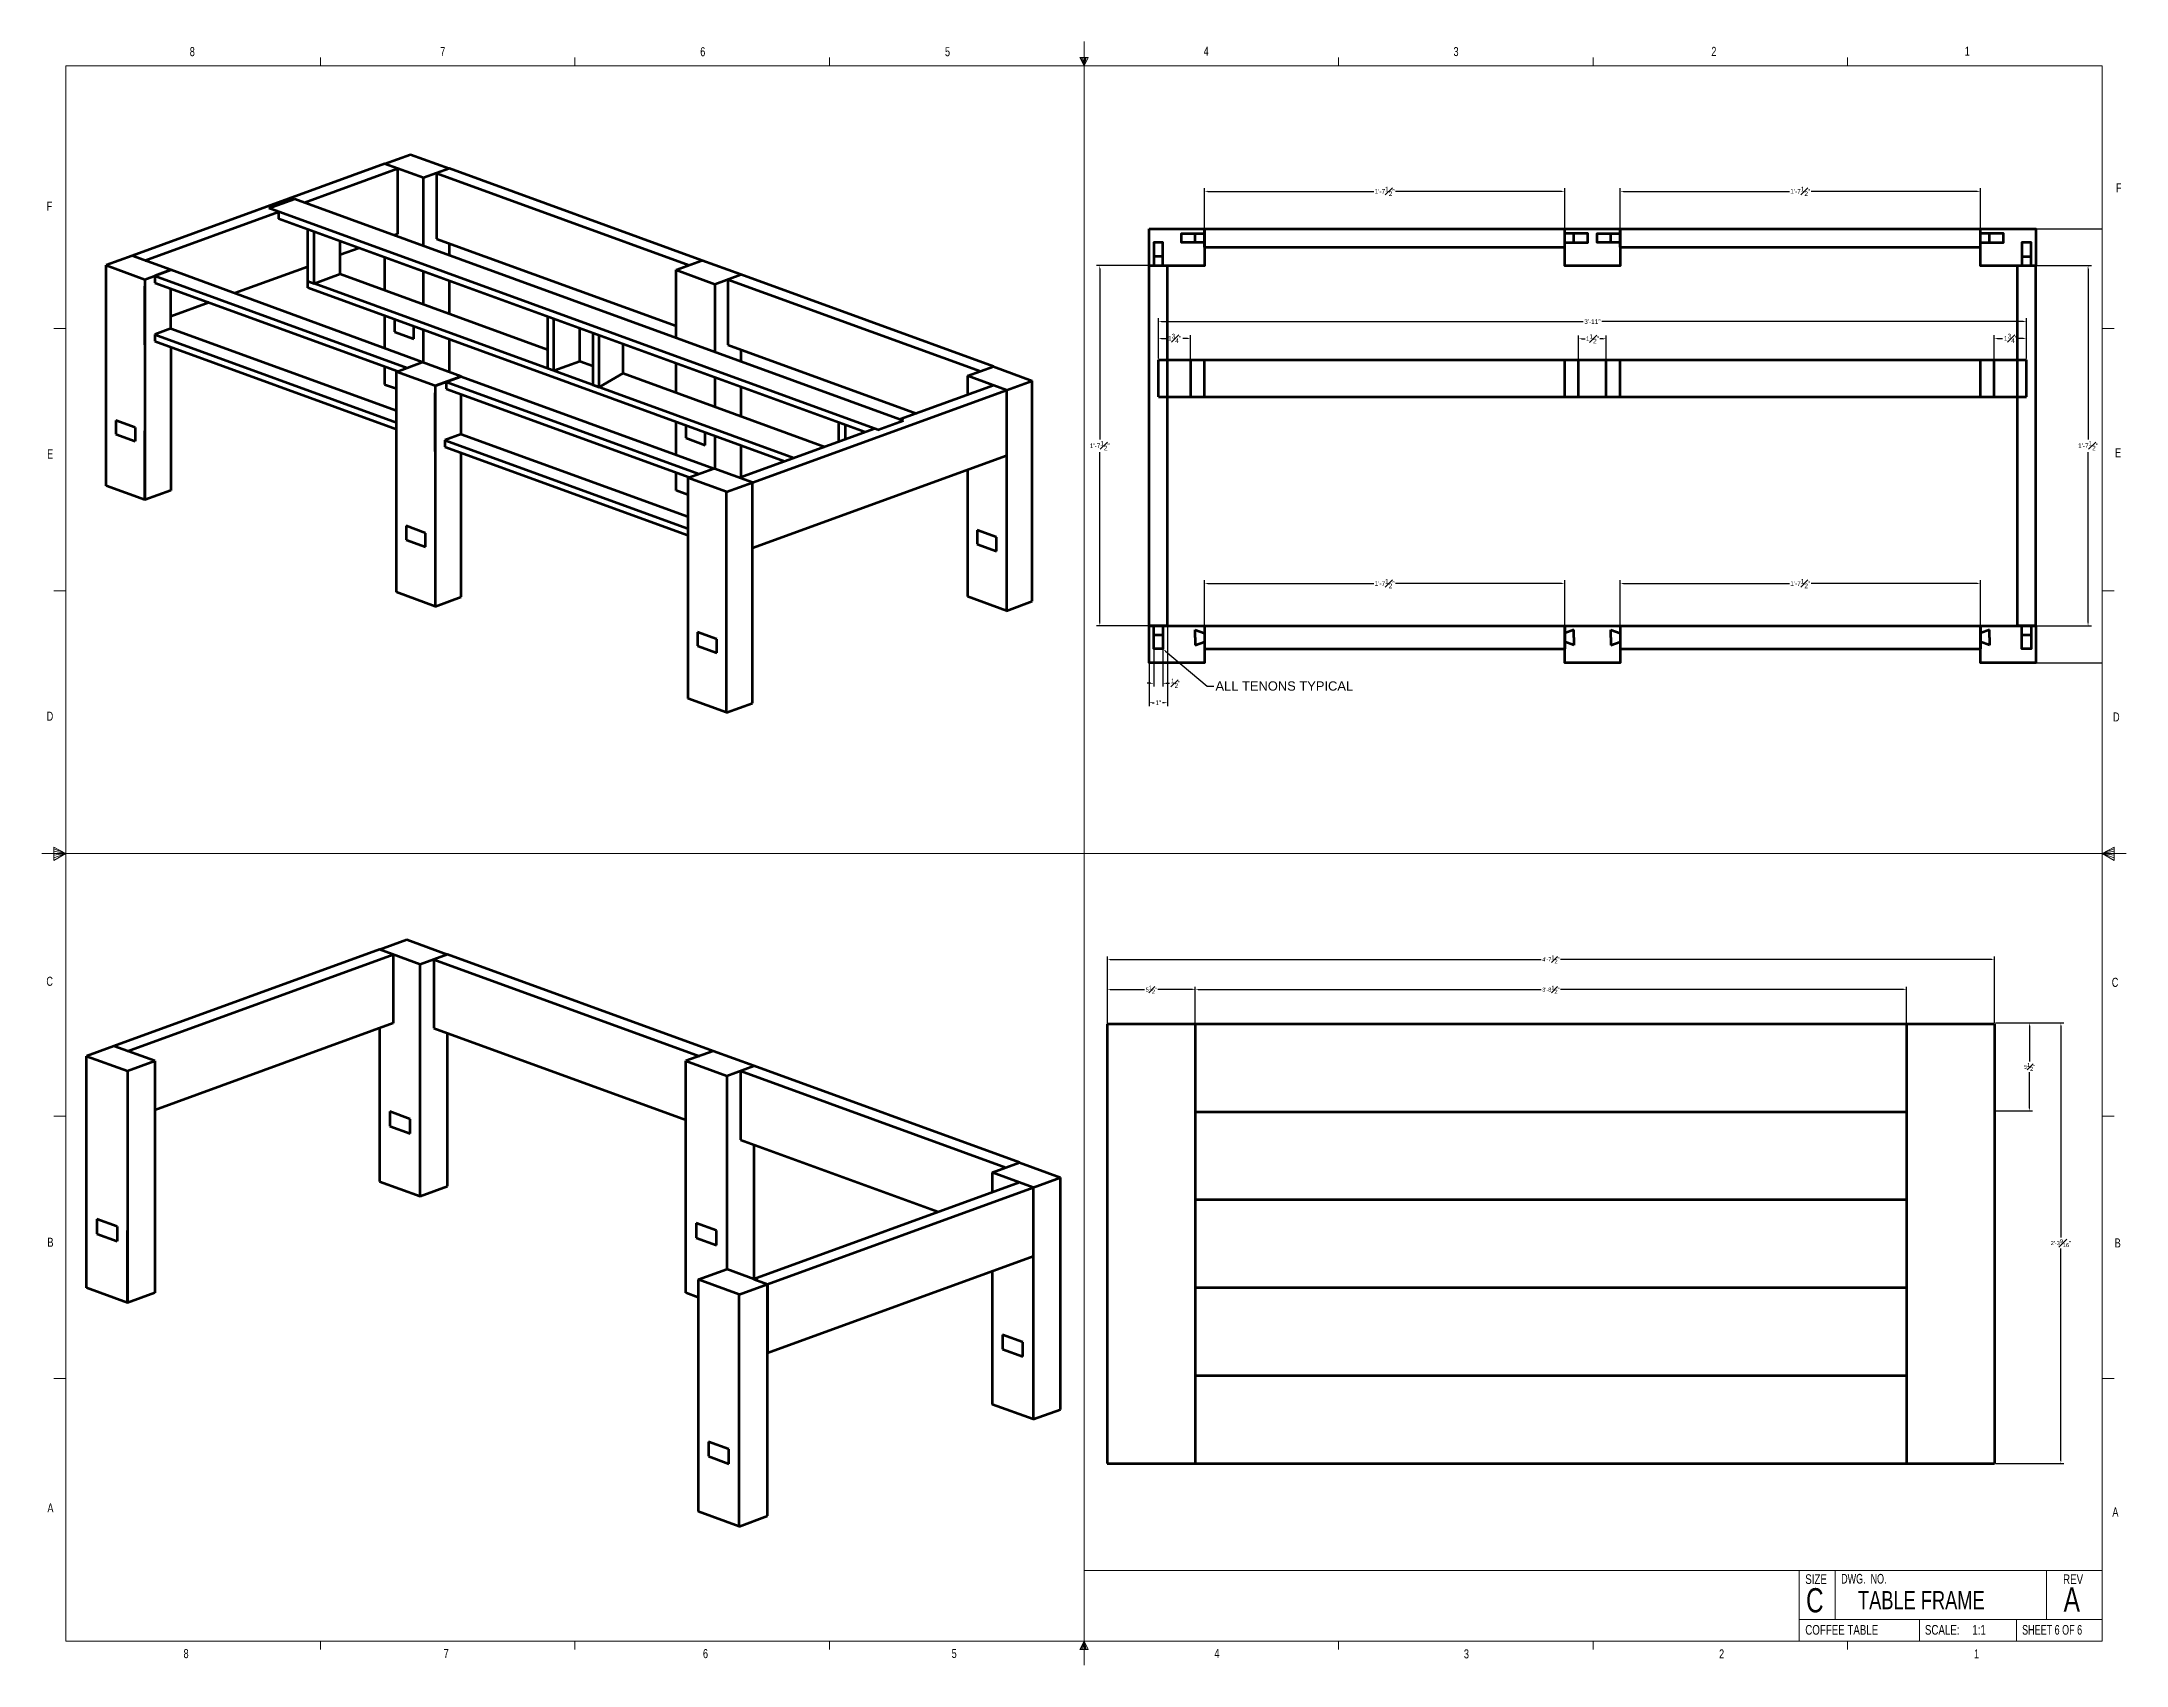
# Paper-space layout 'drawers2' of a CAD drawing. Header units: inches. Extents: x 0.3 to 21.8, y 0.1 to 16.8.
# The model-space entities are those that its viewports show. They can reach past a viewport. Long polylines and large blocks are cut down to what shows.
import ezdxf
from ezdxf import colors
from ezdxf.entities.mleader import LeaderData, LeaderLine
from ezdxf.math import Vec2, Vec3

# ---------------------------------------------------------------- set-up
doc = ezdxf.new("R2010")
doc.units = ezdxf.units.IN
doc.header["$MEASUREMENT"] = 0
doc.layers.get('0').update_dxf_attribs({"lineweight": 70, "true_color": 0xc2ced6})
doc.layers.add('Dim', color=5, linetype='Continuous')
doc.layers.add('FORMAT', color=7, linetype='Continuous')
doc.styles.add('SLDTEXTSTYLE0', font='TXT', dxfattribs={"width": 0.75})
doc.styles.add('SLDTEXTSTYLE1', font='TXT', dxfattribs={"width": 0.692308})
doc.styles.add('SLDTEXTSTYLE2', font='TXT', dxfattribs={"width": 0.694444})
doc.styles.get("Standard").update_dxf_attribs({"font": 'Arial.ttf'})
doc.dimstyles.new('AnnotativeNickStandard', dxfattribs={"dimscale": 6, "dimtxt": 0.25, "dimasz": 0.18, "dimexe": 0.18, "dimexo": 0.0625, "dimgap": 0.09, "dimtad": 0, "dimtih": 1, "dimtoh": 1, "dimdec": 4, "dimrnd": 0.03125, "dimzin": 0, "dimdsep": 46, "dimlunit": 4, "dimtxsty": 'Standard', "dimcen": 0.09, "dimaunit": 1, "dimadec": 0, "dimazin": 0, "dimtfac": 1, "dimtdec": 4, "dimtofl": 0, "dimtmove": 0, "dimatfit": 3, "dimfxl": 1, "dimfrac": 1, "dimtolj": 1, "dimtzin": 0, "dimarcsym": 0})

# ---------------------------------------------------------------- blocks, each defined once
blk = doc.blocks.new('*D63')
at = {"layer": 'Defpoints', "color": 0, "transparency": 16777216}
for p in [(514.15, 206.63), (458.65, 202.6), (514.15, 202.6)]:
    blk.add_point(p, dxfattribs=at)
at = {"layer": 'Dim', "color": 0, "lineweight": -2, "transparency": 16777216}
for p, q in [((458.65, 202.66), (458.65, 206.81)), ((458.83, 206.63), (485.79, 206.63)), ((513.97, 206.63), (487, 206.63)), ((514.15, 202.66), (514.15, 206.81))]:
    blk.add_line(p, q, dxfattribs=at)
at = {"layer": 'Dim', "color": 0, "transparency": 16777216}
for points in [[(458.83, 206.66), (458.83, 206.6), (458.65, 206.63)], [(513.97, 206.66), (513.97, 206.6), (514.15, 206.63)]]:
    blk.add_solid(points, dxfattribs=at)
at = {"layer": 'Dim', "color": 0, "transparency": 16777216, "insert": (486.4, 206.63), "char_height": 0.25, "attachment_point": 5}
blk.add_mtext('\\A1;4\'-7{\\H1.000000x;\\S1#2;}"', dxfattribs=at)
blk = doc.blocks.new('*D64')
at = {"layer": 'Defpoints', "color": 0, "transparency": 16777216}
for p in [(464.15, 204.74), (458.65, 202.66), (464.15, 202.6)]:
    blk.add_point(p, dxfattribs=at)
at = {"layer": 'Dim', "color": 0, "lineweight": -2, "transparency": 16777216}
for p, q in [((458.65, 202.73), (458.65, 204.92)), ((458.83, 204.74), (460.98, 204.74)), ((463.97, 204.74), (461.81, 204.74)), ((464.15, 202.66), (464.15, 204.92))]:
    blk.add_line(p, q, dxfattribs=at)
at = {"layer": 'Dim', "color": 0, "transparency": 16777216}
for points in [[(458.83, 204.77), (458.83, 204.71), (458.65, 204.74)], [(463.97, 204.77), (463.97, 204.71), (464.15, 204.74)]]:
    blk.add_solid(points, dxfattribs=at)
at = {"layer": 'Dim', "color": 0, "transparency": 16777216, "insert": (461.4, 204.74), "char_height": 0.25, "attachment_point": 5}
blk.add_mtext('\\A1;5{\\H1.000000x;\\S1#2;}"', dxfattribs=at)
blk = doc.blocks.new('*D65')
at = {"layer": 'Defpoints', "color": 0, "transparency": 16777216}
for p in [(508.65, 204.74), (464.15, 202.66), (508.65, 202.6)]:
    blk.add_point(p, dxfattribs=at)
at = {"layer": 'Dim', "color": 0, "lineweight": -2, "transparency": 16777216}
for p, q in [((464.15, 202.73), (464.15, 204.92)), ((464.33, 204.74), (485.8, 204.74)), ((508.47, 204.74), (487, 204.74)), ((508.65, 202.66), (508.65, 204.92))]:
    blk.add_line(p, q, dxfattribs=at)
at = {"layer": 'Dim', "color": 0, "transparency": 16777216}
for points in [[(464.33, 204.77), (464.33, 204.71), (464.15, 204.74)], [(508.47, 204.77), (508.47, 204.71), (508.65, 204.74)]]:
    blk.add_solid(points, dxfattribs=at)
at = {"layer": 'Dim', "color": 0, "transparency": 16777216, "insert": (486.4, 204.74), "char_height": 0.25, "attachment_point": 5}
blk.add_mtext('\\A1;3\'-8{\\H1.000000x;\\S1#2;}"', dxfattribs=at)
blk = doc.blocks.new('*D66')
at = {"layer": 'Defpoints', "color": 0, "transparency": 16777216}
for p in [(514.15, 202.66), (514.15, 175.1), (518.31, 175.1)]:
    blk.add_point(p, dxfattribs=at)
at = {"layer": 'Dim', "color": 0, "lineweight": -2, "transparency": 16777216}
for p, q in [((514.21, 202.66), (518.49, 202.66)), ((518.31, 202.48), (518.31, 189.23)), ((518.31, 175.28), (518.31, 188.54)), ((514.21, 175.1), (518.49, 175.1))]:
    blk.add_line(p, q, dxfattribs=at)
at = {"layer": 'Dim', "color": 0, "transparency": 16777216}
for points in [[(518.28, 202.48), (518.34, 202.48), (518.31, 202.66)], [(518.28, 175.28), (518.34, 175.28), (518.31, 175.1)]]:
    blk.add_solid(points, dxfattribs=at)
at = {"layer": 'Dim', "color": 0, "transparency": 16777216, "insert": (518.31, 188.88), "char_height": 0.25, "attachment_point": 5}
blk.add_mtext('\\A1;2\'-3{\\H1.000000x;\\S9#16;}"', dxfattribs=at)
blk = doc.blocks.new('*D67')
at = {"layer": 'Defpoints', "color": 0, "transparency": 16777216}
for p in [(514.15, 202.66), (514.15, 197.15), (516.35, 197.15)]:
    blk.add_point(p, dxfattribs=at)
at = {"layer": 'Dim', "color": 0, "lineweight": -2, "transparency": 16777216}
for p, q in [((514.21, 202.66), (516.53, 202.66)), ((516.35, 202.48), (516.35, 200.25)), ((516.35, 197.33), (516.35, 199.57)), ((514.21, 197.15), (516.53, 197.15))]:
    blk.add_line(p, q, dxfattribs=at)
at = {"layer": 'Dim', "color": 0, "transparency": 16777216}
for points in [[(516.32, 202.48), (516.38, 202.48), (516.35, 202.66)], [(516.32, 197.33), (516.38, 197.33), (516.35, 197.15)]]:
    blk.add_solid(points, dxfattribs=at)
at = {"layer": 'Dim', "color": 0, "transparency": 16777216, "insert": (516.35, 199.91), "char_height": 0.25, "attachment_point": 5}
blk.add_mtext('\\A1;5{\\H1.000000x;\\S1#2;}"', dxfattribs=at)
blk = doc.blocks.new('*D108')
at = {"layer": 'Defpoints', "color": 0, "transparency": 16777216}
for p in [(401.7, 249.89), (401.7, 230.39), (404.53, 230.39)]:
    blk.add_point(p, dxfattribs=at)
at = {"layer": 'Dim', "color": 0, "lineweight": -2, "transparency": 16777216}
for p, q in [((401.76, 249.89), (404.71, 249.89)), ((404.53, 249.71), (404.53, 240.48)), ((404.53, 230.57), (404.53, 239.8)), ((401.76, 230.39), (404.71, 230.39))]:
    blk.add_line(p, q, dxfattribs=at)
at = {"layer": 'Dim', "color": 0, "transparency": 16777216}
for points in [[(404.5, 249.71), (404.56, 249.71), (404.53, 249.89)], [(404.5, 230.57), (404.56, 230.57), (404.53, 230.39)]]:
    blk.add_solid(points, dxfattribs=at)
at = {"layer": 'Dim', "color": 0, "transparency": 16777216, "insert": (404.53, 240.14), "char_height": 0.25, "attachment_point": 5}
blk.add_mtext('\\A1;1\'-7{\\H1.000000x;\\S1#2;}"', dxfattribs=at)
blk = doc.blocks.new('*D109')
at = {"layer": 'Defpoints', "color": 0, "transparency": 16777216}
for p in [(398.7, 253.91), (379.2, 251.89), (398.7, 251.89)]:
    blk.add_point(p, dxfattribs=at)
at = {"layer": 'Dim', "color": 0, "lineweight": -2, "transparency": 16777216}
for p, q in [((379.2, 251.95), (379.2, 254.09)), ((398.7, 251.95), (398.7, 254.09)), ((379.38, 253.91), (388.36, 253.91)), ((398.52, 253.91), (389.54, 253.91))]:
    blk.add_line(p, q, dxfattribs=at)
at = {"layer": 'Dim', "color": 0, "transparency": 16777216}
for points in [[(379.38, 253.94), (379.38, 253.88), (379.2, 253.91)], [(398.52, 253.94), (398.52, 253.88), (398.7, 253.91)]]:
    blk.add_solid(points, dxfattribs=at)
at = {"layer": 'Dim', "color": 0, "transparency": 16777216, "insert": (388.95, 253.91), "char_height": 0.25, "attachment_point": 5}
blk.add_mtext('\\A1;1\'-7{\\H1.000000x;\\S1#2;}"', dxfattribs=at)
blk = doc.blocks.new('*D110')
at = {"layer": 'Defpoints', "color": 0, "transparency": 16777216}
for p in [(376.2, 253.91), (356.7, 251.89), (376.2, 251.89)]:
    blk.add_point(p, dxfattribs=at)
at = {"layer": 'Dim', "color": 0, "lineweight": -2, "transparency": 16777216}
for p, q in [((356.7, 251.95), (356.7, 254.09)), ((376.2, 251.95), (376.2, 254.09)), ((356.88, 253.91), (365.86, 253.91)), ((376.02, 253.91), (367.04, 253.91))]:
    blk.add_line(p, q, dxfattribs=at)
at = {"layer": 'Dim', "color": 0, "transparency": 16777216}
for points in [[(356.88, 253.94), (356.88, 253.88), (356.7, 253.91)], [(376.02, 253.94), (376.02, 253.88), (376.2, 253.91)]]:
    blk.add_solid(points, dxfattribs=at)
at = {"layer": 'Dim', "color": 0, "transparency": 16777216, "insert": (366.45, 253.91), "char_height": 0.25, "attachment_point": 5}
blk.add_mtext('\\A1;1\'-7{\\H1.000000x;\\S1#2;}"', dxfattribs=at)
blk = doc.blocks.new('*D111')
at = {"layer": 'Defpoints', "color": 0, "transparency": 16777216}
for p in [(353.7, 249.89), (351.03, 230.39), (353.7, 230.39)]:
    blk.add_point(p, dxfattribs=at)
at = {"layer": 'Dim', "color": 0, "lineweight": -2, "transparency": 16777216}
for p, q in [((353.64, 249.89), (350.85, 249.89)), ((351.03, 249.71), (351.03, 240.48)), ((351.03, 230.57), (351.03, 239.8)), ((353.64, 230.39), (350.85, 230.39))]:
    blk.add_line(p, q, dxfattribs=at)
at = {"layer": 'Dim', "color": 0, "transparency": 16777216}
for points in [[(351, 249.71), (351.06, 249.71), (351.03, 249.89)], [(351, 230.57), (351.06, 230.57), (351.03, 230.39)]]:
    blk.add_solid(points, dxfattribs=at)
at = {"layer": 'Dim', "color": 0, "transparency": 16777216, "insert": (351.03, 240.14), "char_height": 0.25, "attachment_point": 5}
blk.add_mtext('\\A1;1\'-7{\\H1.000000x;\\S1#2;}"', dxfattribs=at)
blk = doc.blocks.new('*D112')
at = {"layer": 'Defpoints', "color": 0, "transparency": 16777216}
for p in [(353.7, 230.39), (354.7, 230.39), (354.7, 226.23)]:
    blk.add_point(p, dxfattribs=at)
at = {"layer": 'Dim', "color": 0, "lineweight": -2, "transparency": 16777216}
for p, q in [((353.7, 230.33), (353.7, 226.05)), ((354.7, 230.33), (354.7, 226.05)), ((353.88, 226.23), (353.98, 226.23)), ((354.52, 226.23), (354.42, 226.23))]:
    blk.add_line(p, q, dxfattribs=at)
at = {"layer": 'Dim', "color": 0, "transparency": 16777216}
for points in [[(353.88, 226.26), (353.88, 226.2), (353.7, 226.23)], [(354.52, 226.26), (354.52, 226.2), (354.7, 226.23)]]:
    blk.add_solid(points, dxfattribs=at)
at = {"layer": 'Dim', "color": 0, "transparency": 16777216, "insert": (354.2, 226.23), "char_height": 0.25, "attachment_point": 5}
blk.add_mtext('\\A1;1"', dxfattribs=at)
blk = doc.blocks.new('*D113')
at = {"layer": 'Defpoints', "color": 0, "transparency": 16777216}
for p in [(353.95, 229.14), (354.45, 229.14), (354.45, 227.28)]:
    blk.add_point(p, dxfattribs=at)
at = {"layer": 'Dim', "color": 0, "lineweight": -2, "transparency": 16777216}
for p, q in [((353.95, 229.08), (353.95, 227.1)), ((354.45, 229.08), (354.45, 227.1)), ((353.77, 227.28), (353.59, 227.28)), ((354.63, 227.28), (354.81, 227.28))]:
    blk.add_line(p, q, dxfattribs=at)
at = {"layer": 'Dim', "color": 0, "transparency": 16777216}
for points in [[(353.77, 227.31), (353.77, 227.25), (353.95, 227.28)], [(354.63, 227.31), (354.63, 227.25), (354.45, 227.28)]]:
    blk.add_solid(points, dxfattribs=at)
at = {"layer": 'Dim', "color": 0, "transparency": 16777216, "insert": (355.14, 227.28), "char_height": 0.25, "attachment_point": 5}
blk.add_mtext('\\A1;{\\H1.000000x;\\S1#2;}"', dxfattribs=at)
blk = doc.blocks.new('*D114')
at = {"layer": 'Defpoints', "color": 0, "transparency": 16777216}
for p in [(401.2, 246.86), (354.2, 244.79), (401.2, 244.79)]:
    blk.add_point(p, dxfattribs=at)
at = {"layer": 'Dim', "color": 0, "lineweight": -2, "transparency": 16777216}
for p, q in [((354.2, 244.86), (354.2, 247.04)), ((354.38, 246.86), (377.2, 246.86)), ((401.02, 246.86), (378.21, 246.86)), ((401.2, 244.86), (401.2, 247.04))]:
    blk.add_line(p, q, dxfattribs=at)
at = {"layer": 'Dim', "color": 0, "transparency": 16777216}
for points in [[(354.38, 246.89), (354.38, 246.83), (354.2, 246.86)], [(401.02, 246.89), (401.02, 246.83), (401.2, 246.86)]]:
    blk.add_solid(points, dxfattribs=at)
at = {"layer": 'Dim', "color": 0, "transparency": 16777216, "insert": (377.7, 246.86), "char_height": 0.25, "attachment_point": 5}
blk.add_mtext('\\A1;3\'-11"', dxfattribs=at)
blk = doc.blocks.new('*D115')
at = {"layer": 'Defpoints', "color": 0, "transparency": 16777216}
for p in [(378.45, 245.93), (376.95, 244.79), (378.45, 244.79)]:
    blk.add_point(p, dxfattribs=at)
at = {"layer": 'Dim', "color": 0, "lineweight": -2, "transparency": 16777216}
for p, q in [((376.95, 244.86), (376.95, 246.11)), ((378.45, 244.86), (378.45, 246.11)), ((377.13, 245.93), (377.3, 245.93)), ((378.27, 245.93), (378.1, 245.93))]:
    blk.add_line(p, q, dxfattribs=at)
at = {"layer": 'Dim', "color": 0, "transparency": 16777216}
for points in [[(377.13, 245.96), (377.13, 245.9), (376.95, 245.93)], [(378.27, 245.96), (378.27, 245.9), (378.45, 245.93)]]:
    blk.add_solid(points, dxfattribs=at)
at = {"layer": 'Dim', "color": 0, "transparency": 16777216, "insert": (377.7, 245.93), "char_height": 0.25, "attachment_point": 5}
blk.add_mtext('\\A1;1{\\H1.000000x;\\S1#2;}"', dxfattribs=at)
blk = doc.blocks.new('*D116')
at = {"layer": 'Defpoints', "color": 0, "transparency": 16777216}
for p in [(401.2, 245.95), (399.45, 244.79), (401.2, 244.79)]:
    blk.add_point(p, dxfattribs=at)
at = {"layer": 'Dim', "color": 0, "lineweight": -2, "transparency": 16777216}
for p, q in [((399.45, 244.86), (399.45, 246.13)), ((401.2, 244.86), (401.2, 246.13)), ((399.63, 245.95), (399.89, 245.95)), ((401.02, 245.95), (400.77, 245.95))]:
    blk.add_line(p, q, dxfattribs=at)
at = {"layer": 'Dim', "color": 0, "transparency": 16777216}
for points in [[(399.63, 245.98), (399.63, 245.92), (399.45, 245.95)], [(401.02, 245.98), (401.02, 245.92), (401.2, 245.95)]]:
    blk.add_solid(points, dxfattribs=at)
at = {"layer": 'Dim', "color": 0, "transparency": 16777216, "insert": (400.33, 245.95), "char_height": 0.25, "attachment_point": 5}
blk.add_mtext('\\A1;1{\\H1.000000x;\\S3#4;}"', dxfattribs=at)
blk = doc.blocks.new('*D117')
at = {"layer": 'Defpoints', "color": 0, "transparency": 16777216}
for p in [(355.95, 245.95), (354.2, 244.79), (355.95, 244.79)]:
    blk.add_point(p, dxfattribs=at)
at = {"layer": 'Dim', "color": 0, "lineweight": -2, "transparency": 16777216}
for p, q in [((354.2, 244.86), (354.2, 246.13)), ((355.95, 244.86), (355.95, 246.13)), ((354.38, 245.95), (354.64, 245.95)), ((355.77, 245.95), (355.52, 245.95))]:
    blk.add_line(p, q, dxfattribs=at)
at = {"layer": 'Dim', "color": 0, "transparency": 16777216}
for points in [[(354.38, 245.98), (354.38, 245.92), (354.2, 245.95)], [(355.77, 245.98), (355.77, 245.92), (355.95, 245.95)]]:
    blk.add_solid(points, dxfattribs=at)
at = {"layer": 'Dim', "color": 0, "transparency": 16777216, "insert": (355.08, 245.95), "char_height": 0.25, "attachment_point": 5}
blk.add_mtext('\\A1;1{\\H1.000000x;\\S3#4;}"', dxfattribs=at)
blk = doc.blocks.new('*D118')
at = {"layer": 'Defpoints', "color": 0, "transparency": 16777216}
for p in [(376.2, 232.68), (356.7, 230.39), (376.2, 230.39)]:
    blk.add_point(p, dxfattribs=at)
at = {"layer": 'Dim', "color": 0, "lineweight": -2, "transparency": 16777216}
for p, q in [((356.7, 230.45), (356.7, 232.86)), ((356.88, 232.68), (365.86, 232.68)), ((376.02, 232.68), (367.04, 232.68)), ((376.2, 230.45), (376.2, 232.86))]:
    blk.add_line(p, q, dxfattribs=at)
at = {"layer": 'Dim', "color": 0, "transparency": 16777216}
for points in [[(356.88, 232.71), (356.88, 232.65), (356.7, 232.68)], [(376.02, 232.71), (376.02, 232.65), (376.2, 232.68)]]:
    blk.add_solid(points, dxfattribs=at)
at = {"layer": 'Dim', "color": 0, "transparency": 16777216, "insert": (366.45, 232.68), "char_height": 0.25, "attachment_point": 5}
blk.add_mtext('\\A1;1\'-7{\\H1.000000x;\\S1#2;}"', dxfattribs=at)
blk = doc.blocks.new('*D119')
at = {"layer": 'Defpoints', "color": 0, "transparency": 16777216}
for p in [(398.7, 232.68), (379.2, 230.39), (398.7, 230.39)]:
    blk.add_point(p, dxfattribs=at)
at = {"layer": 'Dim', "color": 0, "lineweight": -2, "transparency": 16777216}
for p, q in [((379.2, 230.45), (379.2, 232.86)), ((379.38, 232.68), (388.36, 232.68)), ((398.52, 232.68), (389.54, 232.68)), ((398.7, 230.45), (398.7, 232.86))]:
    blk.add_line(p, q, dxfattribs=at)
at = {"layer": 'Dim', "color": 0, "transparency": 16777216}
for points in [[(379.38, 232.71), (379.38, 232.65), (379.2, 232.68)], [(398.52, 232.71), (398.52, 232.65), (398.7, 232.68)]]:
    blk.add_solid(points, dxfattribs=at)
at = {"layer": 'Dim', "color": 0, "transparency": 16777216, "insert": (388.95, 232.68), "char_height": 0.25, "attachment_point": 5}
blk.add_mtext('\\A1;1\'-7{\\H1.000000x;\\S1#2;}"', dxfattribs=at)
blk = doc.blocks.new('*D126')
at = {"layer": 'Defpoints', "color": 0, "transparency": 16777216}
for p in [(401.7, 251.89), (401.7, 228.39), (406.74, 228.39)]:
    blk.add_point(p, dxfattribs=at)
at = {"layer": 'Dim', "color": 0, "lineweight": -2, "transparency": 16777216}
for p, q in [((401.76, 251.89), (406.92, 251.89)), ((406.74, 251.71), (406.74, 240.48)), ((406.74, 228.57), (406.74, 239.8)), ((401.76, 228.39), (406.92, 228.39))]:
    blk.add_line(p, q, dxfattribs=at)
at = {"layer": 'Dim', "color": 0, "transparency": 16777216}
for points in [[(406.71, 251.71), (406.77, 251.71), (406.74, 251.89)], [(406.71, 228.57), (406.77, 228.57), (406.74, 228.39)]]:
    blk.add_solid(points, dxfattribs=at)
at = {"layer": 'Dim', "color": 0, "transparency": 16777216, "insert": (406.74, 240.14), "char_height": 0.25, "attachment_point": 5}
blk.add_mtext('\\A1;1\'-11{\\H1.000000x;\\S1#2;}"', dxfattribs=at)

msp = doc.modelspace()

# ---------------------------------------------------------------- linework, layer by layer
for p, q in [((307.85136, 350.13508), (289.52735, 343.46569)), ((307.85136, 350.13508), (309.73074, 350.81912)), ((310.67043, 349.10902), (307.85136, 350.13508)), ((309.73074, 350.81912), (312.54982, 349.79306)), ((474.99716, 350.13508), (456.67315, 343.46569)), ((474.99716, 350.13508), (476.87655, 350.81912)), ((477.81624, 349.10902), (474.99716, 350.13508)), ((476.87655, 350.81912), (479.69562, 349.79306)), ((290.46704, 343.12367), (308.79105, 349.79306)), ((308.79105, 349.79306), (308.79105, 345.04306)), ((312.54982, 349.79306), (310.67043, 349.10902)), ((310.67043, 333.10902), (310.67043, 349.10902)), ((311.61013, 349.45104), (329.93413, 342.78165)), ((311.61013, 349.45104), (311.61013, 344.70104)), ((330.87383, 343.12367), (312.54982, 349.79306)), ((469.18688, 347.33627), (475.93685, 349.79306)), ((475.93685, 349.79306), (475.93685, 345.04306)), ((479.69562, 349.79306), (477.81624, 349.10902)), ((477.81624, 344.19544), (477.81624, 349.10902)), ((478.75593, 349.45104), (497.07994, 342.78165)), ((478.75593, 349.45104), (478.75593, 344.70104)), ((498.01963, 343.12367), (479.69562, 349.79306)), ((466.60272, 346.90875), (468.48211, 347.59279)), ((468.48211, 347.59279), (512.64766, 331.51784)), ((457.61285, 343.12367), (467.30749, 346.65223)), ((510.76828, 330.8338), (466.60272, 346.90875)), ((467.30749, 346.65223), (467.30749, 346.15223)), ((509.84648, 330.66931), (467.30749, 346.15223)), ((469.4218, 341.63269), (469.4218, 345.38269)), ((308.79105, 345.04306), (292.34643, 339.05771)), ((307.85136, 344.70104), (307.85136, 334.13508)), ((311.61013, 344.70104), (328.99444, 338.37367)), ((312.54982, 333.79306), (312.54982, 344.35902)), ((469.89165, 341.46168), (469.89165, 345.21168)), ((471.77103, 342.14572), (471.77103, 344.52764)), ((475.93685, 345.04306), (475.71214, 344.96127)), ((478.75593, 344.70104), (496.14024, 338.37367)), ((479.69562, 343.5114), (479.69562, 344.35902)), ((289.52735, 343.46569), (287.64797, 342.78165)), ((292.34643, 342.43963), (289.52735, 343.46569)), ((330.87383, 343.12367), (328.99444, 342.43963)), ((333.6929, 342.09761), (330.87383, 343.12367)), ((456.67315, 343.46569), (454.79377, 342.78165)), ((459.49223, 342.43963), (456.67315, 343.46569)), ((473.14588, 344.02723), (471.77103, 343.52683)), ((474.99716, 343.35342), (474.99716, 340.9715)), ((496.14024, 342.43963), (498.01963, 343.12367)), ((500.83871, 342.09761), (498.01963, 343.12367)), ((287.64797, 342.78165), (290.46704, 341.75559)), ((287.64797, 326.78165), (287.64797, 342.78165)), ((290.46704, 341.75559), (292.34643, 342.43963)), ((292.34643, 342.43963), (292.34643, 326.43963)), ((328.99444, 342.43963), (331.81352, 341.41357)), ((328.99444, 326.43963), (328.99444, 342.43963)), ((331.81352, 341.41357), (333.6929, 342.09761)), ((352.01691, 335.42822), (333.6929, 342.09761)), ((454.79377, 342.78165), (457.61285, 341.75559)), ((454.79377, 326.78165), (454.79377, 342.78165)), ((457.61285, 341.75559), (459.49223, 342.43963)), ((459.49223, 342.43963), (458.31762, 342.0121)), ((458.31762, 342.0121), (476.64162, 335.34271)), ((458.31762, 342.0121), (458.31762, 341.5121)), ((477.72601, 335.7374), (459.49223, 342.43963)), ((469.4218, 342.67178), (464.13811, 340.74867)), ((469.89165, 341.46168), (471.77103, 342.14572)), ((471.77103, 342.14572), (486.80611, 336.67339)), ((477.81624, 339.94544), (477.81624, 342.32736)), ((496.14024, 342.43963), (498.95932, 341.41357)), ((496.14024, 337.52605), (496.14024, 342.43963)), ((498.95932, 341.41357), (500.83871, 342.09761)), ((519.16271, 335.42822), (500.83871, 342.09761)), ((290.46704, 341.75559), (290.46704, 325.75559)), ((331.81352, 341.41357), (331.81352, 328.07478)), ((332.75321, 341.75559), (351.07722, 335.0862)), ((332.75321, 341.75559), (332.75321, 337.00559)), ((457.61285, 341.75559), (457.61285, 325.75559)), ((457.61285, 341.75559), (457.61285, 341.25559)), ((457.61285, 337.50559), (457.61285, 341.25559)), ((458.31762, 341.5121), (475.95475, 335.09271)), ((459.49223, 338.18963), (459.49223, 341.08458)), ((469.4218, 341.13269), (469.4218, 341.63269)), ((469.4218, 341.63269), (469.89165, 341.46168)), ((504.00809, 328.54431), (469.4218, 341.13269)), ((504.69496, 328.79431), (469.89165, 341.46168)), ((479.69562, 339.2614), (479.69562, 341.64332)), ((498.95932, 341.41357), (498.95932, 336.49999)), ((499.89902, 341.75559), (518.22302, 335.0862)), ((499.89902, 341.75559), (499.89902, 337.00559)), ((462.27662, 340.07114), (459.49223, 339.05771)), ((309.96566, 338.43122), (308.55613, 338.94425)), ((308.55613, 338.94425), (308.55613, 337.94425)), ((474.99716, 339.10342), (474.99716, 336.7963)), ((475.70193, 338.84691), (475.70193, 337.94425)), ((486.80611, 339.05531), (486.80611, 335.30531)), ((487.27596, 335.1343), (487.27596, 338.8843)), ((308.55613, 337.94425), (309.96566, 337.43122)), ((309.96566, 337.43122), (309.96566, 338.43122)), ((457.61285, 337.00559), (457.61285, 337.50559)), ((459.49223, 338.18963), (458.31762, 337.7621)), ((458.31762, 337.7621), (458.31762, 337.2621)), ((458.31762, 337.7621), (475.84662, 331.38207)), ((459.49223, 338.18963), (475.84662, 332.23712)), ((475.70193, 337.94425), (477.11147, 337.43122)), ((477.11147, 337.43122), (477.11147, 338.33388)), ((477.81624, 335.77024), (477.81624, 338.07736)), ((489.15535, 335.81834), (489.15535, 338.20026)), ((490.56488, 337.68723), (490.09504, 337.85824)), ((490.09504, 337.85824), (490.09504, 334.10824)), ((490.56488, 333.93723), (490.56488, 337.68723)), ((332.75321, 337.00559), (346.43134, 332.02716)), ((333.6929, 336.66357), (333.6929, 327.39074)), ((458.31762, 337.2621), (475.84662, 330.88207)), ((459.49223, 336.83458), (459.49223, 326.43963)), ((479.69562, 335.02051), (479.69562, 337.39332)), ((492.29694, 334.93723), (492.29694, 337.05682)), ((499.89902, 337.00559), (513.57715, 332.02716)), ((500.83871, 336.66357), (500.83871, 335.81595)), ((350.13752, 334.74418), (352.01691, 335.42822)), ((352.01691, 335.42822), (354.83599, 334.40216)), ((474.99716, 335.44125), (474.99716, 334.13508)), ((475.84662, 335.05336), (477.72601, 335.7374)), ((480.54509, 334.71134), (477.72601, 335.7374)), ((487.27596, 335.1343), (489.15535, 335.81834)), ((489.15535, 335.81834), (490.09504, 335.47632)), ((496.14024, 333.53838), (496.14024, 335.65797)), ((517.28333, 334.74418), (519.16271, 335.42822)), ((519.16271, 335.42822), (521.98179, 334.40216)), ((307.85136, 334.13508), (310.67043, 333.10902)), ((352.01691, 334.06014), (333.6929, 327.39074)), ((350.13752, 334.74418), (350.13752, 333.3761)), ((352.9566, 333.71812), (350.13752, 334.74418)), ((352.9566, 333.71812), (354.83599, 334.40216)), ((354.83599, 318.40216), (354.83599, 334.40216)), ((474.99716, 334.13508), (475.84662, 333.8259)), ((475.84662, 319.05336), (475.84662, 335.05336)), ((478.6657, 334.02729), (475.84662, 335.05336)), ((478.6657, 334.02729), (480.54509, 334.71134)), ((480.54509, 334.71134), (478.6657, 334.02729)), ((479.4607, 334.31665), (497.78471, 327.64726)), ((479.4607, 334.31665), (479.4607, 333.81665)), ((480.54509, 334.71134), (498.86909, 328.04194)), ((490.09504, 334.10824), (490.56488, 333.93723)), ((490.56488, 333.93723), (492.29694, 334.93723)), ((492.29694, 334.93723), (506.93473, 329.60951)), ((498.95932, 334.63191), (498.95932, 332.51232)), ((519.16271, 334.06014), (512.41274, 331.60335)), ((520.10241, 333.71812), (517.28333, 334.74418)), ((517.28333, 334.74418), (517.28333, 333.3761)), ((520.10241, 333.71812), (521.98179, 334.40216)), ((521.98179, 318.40216), (521.98179, 334.40216)), ((310.67043, 333.10902), (312.54982, 333.79306)), ((334.6326, 327.04872), (352.9566, 333.71812)), ((352.9566, 333.71812), (352.9566, 317.71812)), ((478.6657, 334.02729), (478.6657, 333.52729)), ((478.6657, 334.02729), (478.6657, 318.02729)), ((478.6657, 329.77729), (478.6657, 333.52729)), ((479.4607, 333.81665), (497.09784, 327.39726)), ((480.54509, 330.52702), (480.54509, 333.42197)), ((500.83871, 333.94787), (500.83871, 331.82828)), ((501.68817, 327.01588), (520.10241, 333.71812)), ((520.10241, 333.71812), (520.10241, 317.71812)), ((289.76227, 331.0121), (288.35273, 331.52513)), ((288.35273, 331.52513), (288.35273, 330.52513)), ((289.76227, 331.0121), (289.76227, 330.0121)), ((290.46704, 325.75559), (290.46704, 330.75559)), ((331.10875, 330.73577), (329.69921, 331.2488)), ((329.69921, 331.2488), (329.69921, 330.2488)), ((331.10875, 329.73577), (331.10875, 330.73577)), ((456.90808, 331.0121), (455.49854, 331.52513)), ((455.49854, 331.52513), (455.49854, 330.52513)), ((456.90808, 331.0121), (456.90808, 330.0121)), ((457.61285, 325.75559), (457.61285, 330.75559)), ((496.14024, 329.10084), (496.14024, 331.40797)), ((496.84501, 331.15145), (496.84501, 330.2488)), ((510.53335, 330.91931), (500.74848, 327.3579)), ((507.9492, 329.97875), (507.9492, 331.35986)), ((508.41904, 331.18885), (508.41904, 330.14976)), ((510.76828, 330.8338), (512.64766, 331.51784)), ((288.35273, 330.52513), (289.76227, 330.0121)), ((329.69921, 330.2488), (331.10875, 329.73577)), ((455.49854, 330.52513), (456.90808, 330.0121)), ((478.6657, 329.27729), (478.6657, 329.77729)), ((480.54509, 330.52702), (479.37047, 330.09949)), ((479.37047, 330.09949), (479.37047, 329.59949)), ((479.37047, 330.09949), (496.98971, 323.68661)), ((479.37047, 329.59949), (496.98971, 323.18661)), ((480.54509, 330.52702), (496.98971, 324.54167)), ((496.84501, 330.2488), (498.25455, 329.73577)), ((498.25455, 329.73577), (498.25455, 330.63842)), ((498.95932, 330.38191), (498.95932, 328.0091)), ((500.83871, 329.69787), (500.83871, 327.39074)), ((334.6326, 322.29872), (352.9566, 328.96812)), ((480.54509, 318.71134), (480.54509, 329.17197)), ((501.68817, 322.26588), (520.10241, 328.96812)), ((329.8439, 327.3579), (331.81352, 328.07478)), ((332.66298, 326.33184), (329.8439, 327.3579)), ((329.8439, 327.3579), (329.8439, 311.3579)), ((333.92783, 327.30524), (331.81352, 328.07478)), ((333.6929, 327.39074), (334.6326, 327.04872)), ((350.13752, 327.94206), (350.13752, 318.74418)), ((496.14024, 326.43963), (496.14024, 327.74579)), ((496.98971, 327.3579), (498.86909, 328.04194)), ((499.80879, 326.33184), (496.98971, 327.3579)), ((496.98971, 327.3579), (496.98971, 311.3579)), ((496.98971, 327.3579), (496.98971, 326.8579)), ((501.68817, 327.01588), (498.86909, 328.04194)), ((517.28333, 327.94206), (517.28333, 318.74418)), ((290.46704, 325.75559), (287.64797, 326.78165)), ((292.34643, 326.43963), (290.46704, 325.75559)), ((329.8439, 326.13045), (328.99444, 326.43963)), ((332.66298, 326.33184), (334.6326, 327.04872)), ((332.66298, 310.33184), (332.66298, 326.33184)), ((334.6326, 311.04872), (334.6326, 327.04872)), ((334.6326, 327.04872), (334.6326, 322.29872)), ((457.61285, 325.75559), (454.79377, 326.78165)), ((459.49223, 326.43963), (457.61285, 325.75559)), ((496.98971, 326.13045), (496.14024, 326.43963)), ((496.98971, 326.8579), (496.98971, 323.1079)), ((499.80879, 326.33184), (501.68817, 327.01588)), ((499.80879, 310.33184), (499.80879, 326.33184)), ((501.68817, 311.01588), (501.68817, 327.01588)), ((352.25183, 323.04031), (350.84229, 323.55334)), ((350.84229, 323.55334), (350.84229, 322.55334)), ((352.25183, 322.04031), (352.25183, 323.04031)), ((477.96093, 323.34949), (476.55139, 323.86252)), ((476.55139, 323.86252), (476.55139, 322.86252)), ((476.55139, 322.86252), (477.96093, 322.34949)), ((477.96093, 322.34949), (477.96093, 323.34949)), ((496.98971, 323.1079), (496.98971, 322.6079)), ((519.39764, 323.04031), (517.9881, 323.55334)), ((517.9881, 323.55334), (517.9881, 322.55334)), ((519.39764, 322.04031), (519.39764, 323.04031)), ((350.84229, 322.55334), (352.25183, 322.04031)), ((517.9881, 322.55334), (519.39764, 322.04031)), ((352.9566, 317.71812), (350.13752, 318.74418)), ((352.9566, 317.71812), (354.83599, 318.40216)), ((478.6657, 318.02729), (475.84662, 319.05336)), ((478.6657, 318.02729), (480.54509, 318.71134)), ((520.10241, 317.71812), (517.28333, 318.74418)), ((520.10241, 317.71812), (521.98179, 318.40216)), ((331.95821, 315.65404), (330.54867, 316.16707)), ((330.54867, 316.16707), (330.54867, 315.16707)), ((499.10402, 315.65404), (497.69448, 316.16707)), ((497.69448, 316.16707), (497.69448, 315.16707)), ((330.54867, 315.16707), (331.95821, 314.65404)), ((331.95821, 314.65404), (331.95821, 315.65404)), ((497.69448, 315.16707), (499.10402, 314.65404)), ((499.10402, 314.65404), (499.10402, 315.65404)), ((332.66298, 310.33184), (329.8439, 311.3579)), ((332.66298, 310.33184), (334.6326, 311.04872)), ((499.80879, 310.33184), (496.98971, 311.3579)), ((499.80879, 310.33184), (501.68817, 311.01588)), ((356.70166, 250.88835), (356.70166, 251.88835)), ((356.70166, 251.88835), (376.20166, 251.88835)), ((376.20166, 250.88835), (376.20166, 251.88835)), ((379.20166, 250.88835), (379.20166, 251.88835)), ((379.20166, 251.88835), (398.70166, 251.88835)), ((398.70166, 250.88835), (398.70166, 251.88835)), ((356.20166, 251.13835), (356.20166, 251.63835)), ((356.70166, 250.88835), (376.20166, 250.88835)), ((376.70166, 251.13835), (376.70166, 251.63835)), ((378.70166, 251.13835), (378.70166, 251.63835)), ((379.20166, 250.88835), (398.70166, 250.88835)), ((399.20166, 251.13835), (399.20166, 251.63835)), ((354.70166, 249.88835), (353.70166, 249.88835)), ((353.70166, 230.38835), (353.70166, 249.88835)), ((354.45166, 250.38835), (353.95166, 250.38835)), ((354.70166, 230.38835), (354.70166, 249.88835)), ((401.70166, 249.88835), (400.70166, 249.88835)), ((400.70166, 230.38835), (400.70166, 249.88835)), ((400.95166, 250.38835), (401.45166, 250.38835)), ((401.70166, 230.38835), (401.70166, 249.88835)), ((354.20166, 244.7936), (401.20166, 244.7936)), ((354.20166, 242.7936), (354.20166, 244.7936)), ((355.95166, 242.7936), (355.95166, 244.7936)), ((356.70166, 242.7936), (356.70166, 244.7936)), ((376.20166, 242.7936), (376.20166, 244.7936)), ((376.95166, 242.7936), (376.95166, 244.7936)), ((378.45166, 242.7936), (378.45166, 244.7936)), ((379.20166, 242.7936), (379.20166, 244.7936)), ((398.70166, 242.7936), (398.70166, 244.7936)), ((399.45166, 242.7936), (399.45166, 244.7936)), ((401.20166, 242.7936), (401.20166, 244.7936)), ((354.20166, 242.7936), (401.20166, 242.7936)), ((354.70166, 230.38835), (353.70166, 230.38835)), ((356.70166, 230.38835), (376.20166, 230.38835)), ((356.70166, 230.38835), (356.70166, 229.13835)), ((376.20166, 230.38835), (376.20166, 229.13835)), ((379.20166, 230.38835), (398.70166, 230.38835)), ((379.20166, 230.38835), (379.20166, 229.13835)), ((398.70166, 230.38835), (398.70166, 229.13835)), ((401.70166, 230.38835), (400.70166, 230.38835)), ((354.45166, 229.88835), (353.95166, 229.88835)), ((356.20166, 229.76335), (356.20166, 230.17275)), ((356.20166, 230.17275), (356.70166, 229.99077)), ((356.20166, 229.76335), (356.20166, 229.34968)), ((356.20166, 229.34968), (356.70166, 229.53167)), ((356.70166, 229.13835), (376.20166, 229.13835)), ((376.70166, 230.17275), (376.20166, 229.99077)), ((376.70166, 229.34968), (376.20166, 229.53167)), ((376.70166, 229.76335), (376.70166, 230.17275)), ((376.70166, 229.76335), (376.70166, 229.34968)), ((378.70166, 229.76335), (378.70166, 230.17275)), ((378.70166, 230.17275), (379.20166, 229.99077)), ((378.70166, 229.76335), (378.70166, 229.34968)), ((378.70166, 229.34968), (379.20166, 229.53167)), ((379.20166, 229.13835), (398.70166, 229.13835)), ((399.20166, 230.17275), (398.70166, 229.99077)), ((399.20166, 229.34968), (398.70166, 229.53167)), ((399.20166, 229.76335), (399.20166, 230.17275)), ((399.20166, 229.76335), (399.20166, 229.34968)), ((401.45166, 229.88835), (400.95166, 229.88835)), ((458.64733, 202.60059), (458.64733, 175.10059)), ((458.64733, 202.60059), (514.14733, 202.60059)), ((464.14733, 202.60059), (464.14733, 175.10059)), ((508.64733, 202.60059), (508.64733, 175.10059)), ((514.14733, 202.60059), (514.14733, 175.10059)), ((464.14733, 197.10059), (508.64733, 197.10059)), ((464.14733, 191.60059), (508.64733, 191.60059)), ((464.14733, 186.10059), (508.64733, 186.10059)), ((464.14733, 180.60059), (508.64733, 180.60059)), ((458.64733, 175.10059), (514.14733, 175.10059))]:
    msp.add_line(p, q)
for points in [[(353.70166, 251.88835), (356.70166, 251.88835), (356.70166, 249.88835), (353.70166, 249.88835)], [(376.20166, 251.88835), (379.20166, 251.88835), (379.20166, 249.88835), (376.20166, 249.88835)], [(398.70166, 251.88835), (401.70166, 251.88835), (401.70166, 249.88835), (398.70166, 249.88835)], [(353.70166, 230.38835), (356.70166, 230.38835), (356.70166, 228.38835), (353.70166, 228.38835)], [(376.20166, 230.38835), (379.20166, 230.38835), (379.20166, 228.38835), (376.20166, 228.38835)], [(398.70166, 230.38835), (401.70166, 230.38835), (401.70166, 228.38835), (398.70166, 228.38835)]]:
    msp.add_lwpolyline(points, close=True)
for points in [[(354.45166, 249.88835), (354.45166, 251.13835), (353.95166, 251.13835), (353.95166, 249.88835)], [(356.70166, 251.13835), (355.45166, 251.13835), (355.45166, 251.63835), (356.70166, 251.63835)], [(376.20166, 251.13835), (377.45166, 251.13835), (377.45166, 251.63835), (376.20166, 251.63835)], [(379.20166, 251.13835), (377.95166, 251.13835), (377.95166, 251.63835), (379.20166, 251.63835)], [(398.70166, 251.13835), (399.95166, 251.13835), (399.95166, 251.63835), (398.70166, 251.63835)], [(401.45166, 249.88835), (401.45166, 251.13835), (400.95166, 251.13835), (400.95166, 249.88835)], [(354.45166, 230.38835), (354.45166, 229.13835), (353.95166, 229.13835), (353.95166, 230.38835)], [(401.45166, 230.38835), (401.45166, 229.13835), (400.95166, 229.13835), (400.95166, 230.38835)]]:
    msp.add_lwpolyline(points)

# ---------------------------------------------------------------- dimensions: what is measured, and where the dimension line sits
at = {"layer": 'Dim'}
for base, p1, p2, picture, middle in [((376.20166, 253.90539), (356.70166, 251.88835), (376.20166, 251.88835), '*D110', (366.45166, 253.90539)), ((398.70166, 253.90539), (379.20166, 251.88835), (398.70166, 251.88835), '*D109', (388.95166, 253.90539)), ((401.20166, 246.85758), (354.20166, 244.7936), (401.20166, 244.7936), '*D114', (377.70166, 246.85758)), ((355.95166, 245.94684), (354.20166, 244.7936), (355.95166, 244.7936), '*D117', (355.07666, 245.94684)), ((378.45166, 245.93129), (376.95166, 244.7936), (378.45166, 244.7936), '*D115', (377.70166, 245.93129)), ((401.20166, 245.94684), (399.45166, 244.7936), (401.20166, 244.7936), '*D116', (400.32666, 245.94684)), ((376.20166, 232.68353), (356.70166, 230.38835), (376.20166, 230.38835), '*D118', (366.45166, 232.68353)), ((398.70166, 232.68353), (379.20166, 230.38835), (398.70166, 230.38835), '*D119', (388.95166, 232.68353)), ((354.70166, 226.23039), (353.70166, 230.38835), (354.70166, 230.38835), '*D112', (354.20166, 226.23039)), ((354.45166, 227.27908), (353.95166, 229.13835), (354.45166, 229.13835), '*D113', (355.13603, 227.27908)), ((514.14733, 206.62766), (458.64733, 202.60059), (514.14733, 202.60059), '*D63', (486.39733, 206.62766)), ((464.14733, 204.73538), (458.64733, 202.66309), (464.14733, 202.60059), '*D64', (461.39733, 204.73538)), ((508.64733, 204.73538), (464.14733, 202.66309), (508.64733, 202.60059), '*D65', (486.39733, 204.73538))]:
    dim = msp.add_linear_dim(base=base, p1=p1, p2=p2, dimstyle='AnnotativeNickStandard', dxfattribs=at)
    dim.commit()
    dim.dimension.update_dxf_attribs({"geometry": picture, "text_midpoint": middle})
for base, p1, p2, picture, middle in [((406.73772, 228.38835), (401.70166, 251.88835), (401.70166, 228.38835), '*D126', (406.73772, 240.13835)), ((351.02596, 230.38835), (353.70166, 249.88835), (353.70166, 230.38835), '*D111', (351.02596, 240.13835)), ((404.52969, 230.38835), (401.70166, 249.88835), (401.70166, 230.38835), '*D108', (404.52969, 240.13835)), ((518.3096, 175.10059), (514.14733, 202.66309), (514.14733, 175.10059), '*D66', (518.3096, 188.88184)), ((516.34972, 197.15062), (514.14733, 202.66309), (514.14733, 197.15062), '*D67', (516.34972, 199.90686))]:
    dim = msp.add_linear_dim(base=base, p1=p1, p2=p2, angle=90, dimstyle='AnnotativeNickStandard', dxfattribs=at)
    dim.commit()
    dim.dimension.update_dxf_attribs({"geometry": picture, "text_midpoint": middle})

# ---------------------------------------------------------------- leaders
ml = msp.add_multileader_mtext('Standard', dxfattribs=at)
ml.set_content('ALL TENONS TYPICAL', color=256)
ml.set_leader_properties()
ml.build(insert=Vec2(0, 0))
ml.multileader.update_dxf_attribs({"dogleg_length": 0.36, "arrow_head_size": 0.18})
ctx = ml.context
ctx.base_point, ctx.char_height, ctx.arrow_head_size, ctx.landing_gap_size, ctx.plane_origin = Vec3(357.20297, 227.1318), 0.5, 0.18, 0.09, Vec3(354.45166, 229.13835)
notes = []
notes.append((ctx, [(0, (1, 1, 0), (356.84297, 227.1318), (1, 0), 0.36, [(0, [(354.45166, 229.13835)], 0, [])])]))
ctx.mtext.insert, ctx.mtext.flow_direction = Vec3(357.29297, 227.38521), 5
for ctx, leaders in notes:
    for number, flags, end, landing, length, lines in leaders:
        leader = LeaderData()
        leader.index, (leader.has_last_leader_line, leader.has_dogleg_vector, leader.attachment_direction) = number, flags
        leader.last_leader_point, leader.dogleg_vector, leader.dogleg_length = Vec3(end), Vec3(landing), length
        for number, points, colour, breaks in lines:
            line = LeaderLine()
            line.index, line.vertices, line.color, line.breaks = number, Vec3.list(points), colors.encode_raw_color(colour), breaks
            leader.lines.append(line)
        ctx.leaders.append(leader)

psp = doc.layouts.new('drawers2')

# ---------------------------------------------------------------- linework, layer by layer
at = {"color": 7, "linetype": 'Continuous', "lineweight": 0}
for p, q in [((11.058, 16.566), (11.058, 16.814)), ((0.558, 16.566), (21.558, 16.566)), ((0.558, 16.566), (0.558, 0.316)), ((3.183, 16.566), (3.183, 16.651)), ((5.808, 16.566), (5.808, 16.651)), ((8.433, 16.566), (8.433, 16.651)), ((11.016, 16.651), (11.102, 16.651)), ((11.058, 16.566), (11.016, 16.651)), ((11.058, 16.566), (11.024, 16.651)), ((11.058, 16.566), (11.044, 16.651)), ((11.058, 16.566), (11.071, 16.651)), ((11.058, 16.566), (11.081, 16.651)), ((11.058, 16.566), (11.102, 16.651)), ((13.683, 16.566), (13.683, 16.651)), ((16.308, 16.566), (16.308, 16.651)), ((18.933, 16.566), (18.933, 16.651)), ((21.558, 0.316), (21.558, 16.566)), ((0.558, 13.857), (0.433, 13.857)), ((21.558, 13.857), (21.683, 13.857)), ((0.558, 11.149), (0.433, 11.149)), ((21.558, 11.149), (21.683, 11.149)), ((0.558, 8.441), (0.308, 8.441)), ((0.434, 8.506), (0.434, 8.368)), ((0.558, 8.441), (0.434, 8.506)), ((0.434, 8.488), (0.558, 8.441)), ((0.434, 8.464), (0.558, 8.441)), ((0.434, 8.368), (0.558, 8.441)), ((0.434, 8.395), (0.558, 8.441)), ((0.434, 8.422), (0.558, 8.441)), ((21.558, 8.441), (21.682, 8.506)), ((21.682, 8.488), (21.558, 8.441)), ((21.682, 8.464), (21.558, 8.441)), ((21.682, 8.422), (21.558, 8.441)), ((21.682, 8.395), (21.558, 8.441)), ((21.682, 8.368), (21.558, 8.441)), ((21.558, 8.441), (21.808, 8.441)), ((21.682, 8.506), (21.682, 8.368)), ((0.558, 5.733), (0.433, 5.733)), ((21.558, 5.733), (21.683, 5.733)), ((0.558, 3.025), (0.433, 3.025)), ((21.558, 3.025), (21.683, 3.025)), ((18.433, 1.047), (18.433, 0.316)), ((18.433, 1.047), (21.558, 1.047)), ((18.806, 1.047), (18.806, 0.54)), ((20.986, 1.047), (20.986, 0.54)), ((18.433, 0.54), (21.558, 0.54)), ((19.676, 0.54), (19.676, 0.316)), ((20.677, 0.54), (20.677, 0.316)), ((21.558, 0.316), (0.558, 0.316)), ((3.183, 0.316), (3.183, 0.231)), ((5.808, 0.316), (5.808, 0.231)), ((8.433, 0.316), (8.433, 0.231)), ((11.058, 0.316), (11.016, 0.23)), ((11.016, 0.23), (11.102, 0.23)), ((11.058, 0.316), (11.024, 0.23)), ((11.058, 0.316), (11.044, 0.23)), ((11.058, 0.316), (11.058, 0.068)), ((11.058, 0.316), (11.102, 0.23)), ((11.058, 0.316), (11.081, 0.23)), ((11.058, 0.316), (11.071, 0.23)), ((13.683, 0.316), (13.683, 0.231)), ((16.308, 0.316), (16.308, 0.231)), ((18.933, 0.316), (18.933, 0.231))]:
    psp.add_line(p, q, dxfattribs=at)

# ---------------------------------------------------------------- texts
at = {"color": 7, "linetype": 'Continuous', "lineweight": 0, "attachment_point": 1}
for s, insert, char_height, style in [('8', (1.835, 16.758), 0.0937, 'SLDTEXTSTYLE0'), ('7', (4.418, 16.758), 0.0937, 'SLDTEXTSTYLE0'), ('6', (7.1, 16.757), 0.0937, 'SLDTEXTSTYLE0'), ('5', (9.624, 16.757), 0.0937, 'SLDTEXTSTYLE0'), ('4', (12.292, 16.762), 0.0937, 'SLDTEXTSTYLE0'), ('3', (14.869, 16.759), 0.0937, 'SLDTEXTSTYLE0'), ('2', (17.528, 16.76), 0.0937, 'SLDTEXTSTYLE0'), ('1', (20.142, 16.762), 0.0937, 'SLDTEXTSTYLE0'), ('F', (21.701, 15.352), 0.0937, 'SLDTEXTSTYLE0'), ('F', (0.359, 15.163), 0.0937, 'SLDTEXTSTYLE0'), ('E', (0.364, 12.608), 0.0937, 'SLDTEXTSTYLE0'), ('E', (21.692, 12.621), 0.0937, 'SLDTEXTSTYLE0'), ('D', (0.359, 9.904), 0.0937, 'SLDTEXTSTYLE0'), ('D', (21.671, 9.896), 0.0937, 'SLDTEXTSTYLE0'), ('C', (0.356, 7.17), 0.0937, 'SLDTEXTSTYLE0'), ('C', (21.658, 7.159), 0.0937, 'SLDTEXTSTYLE0'), ('B', (0.367, 4.478), 0.0937, 'SLDTEXTSTYLE0'), ('B', (21.688, 4.471), 0.0937, 'SLDTEXTSTYLE0'), ('A', (0.367, 1.738), 0.0937, 'SLDTEXTSTYLE0'), ('A', (21.664, 1.696), 0.0937, 'SLDTEXTSTYLE0'), ('SIZE', (18.497, 1.007), 0.1, 'SLDTEXTSTYLE0'), ('C', (18.505, 0.864), 0.25, 'SLDTEXTSTYLE0'), ('DWG.  NO.', (18.867, 1.011), 0.1, 'SLDTEXTSTYLE1'), ('REV', (21.156, 1.006), 0.1, 'SLDTEXTSTYLE0'), ('COFFEE TABLE', (18.497, 0.484), 0.1, 'SLDTEXTSTYLE0'), ('SCALE:', (19.731, 0.484), 0.1, 'SLDTEXTSTYLE0'), ('1:1', (20.22, 0.484), 0.1, 'SLDTEXTSTYLE0'), ('SHEET 6 OF 6', (20.733, 0.484), 0.1, 'SLDTEXTSTYLE2'), ('8', (1.771, 0.236), 0.0937, 'SLDTEXTSTYLE0'), ('7', (4.454, 0.237), 0.0937, 'SLDTEXTSTYLE0'), ('6', (7.128, 0.236), 0.0937, 'SLDTEXTSTYLE0'), ('5', (9.693, 0.237), 0.0937, 'SLDTEXTSTYLE0'), ('4', (12.403, 0.237), 0.0937, 'SLDTEXTSTYLE0'), ('3', (14.976, 0.233), 0.0937, 'SLDTEXTSTYLE0'), ('2', (17.608, 0.233), 0.0937, 'SLDTEXTSTYLE0'), ('1', (20.237, 0.233), 0.0937, 'SLDTEXTSTYLE0')]:
    psp.add_mtext(s, dxfattribs=dict(at, insert=insert, char_height=char_height, style=style))
at = {"layer": 'FORMAT', "attachment_point": 1, "style": 'SLDTEXTSTYLE0'}
for s, insert, char_height in [('A', (21.162, 0.873), 0.25), ('TABLE FRAME', (19.041, 0.834), 0.1875)]:
    psp.add_mtext(s, dxfattribs=dict(at, insert=insert, char_height=char_height))

# ---------------------------------------------------------------- viewports
at = {"layer": 'Dim', "view_target_point": (496.66594, 63.19796)}
psp.add_viewport(center=(5.808, 12.503), size=(10.5, 8.125), view_center_point=(-7.86014, 265.47779), view_height=57.1512284, dxfattribs=at)
for center, size, view_center_point, view_height, status in [((16.308, 12.503), (10.5, 8.125), (-118.93347, 176.18987), 42.6469567, 4), ((5.808, 4.378), (10.5, 8.125), (-175.32507, 266.37806), 54.3559523, 3), ((16.308, 4.744), (10.5, 7.39373), (-7.62816, 127.6341), 44.8532318, 5)]:
    psp.add_viewport(center=center, size=size, view_center_point=view_center_point, view_height=view_height, status=status, dxfattribs=at)

doc.saveas('drawing.dxf')
